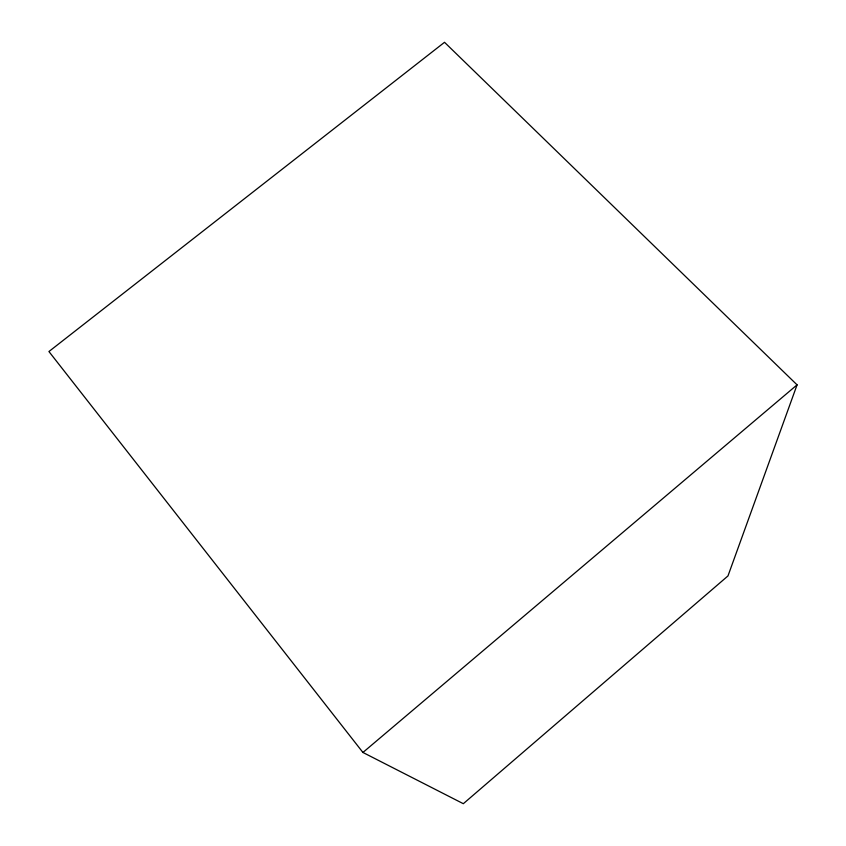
<?xml version="1.0" encoding="UTF-8"?>
<svg xmlns="http://www.w3.org/2000/svg" width="846" height="846" viewBox="0 0 846 846"><rect width="100%" height="100%" fill="white"/><g stroke="black" fill="none" stroke-linecap="round" stroke-linejoin="round"><path stroke-width="1.27" d="M797.069 384.856L727.972 575.936L463.322 803.7L362.934 752.464L48.931 351.534L444.52 42.3L797.069 384.856L362.934 752.464"/></g></svg>
